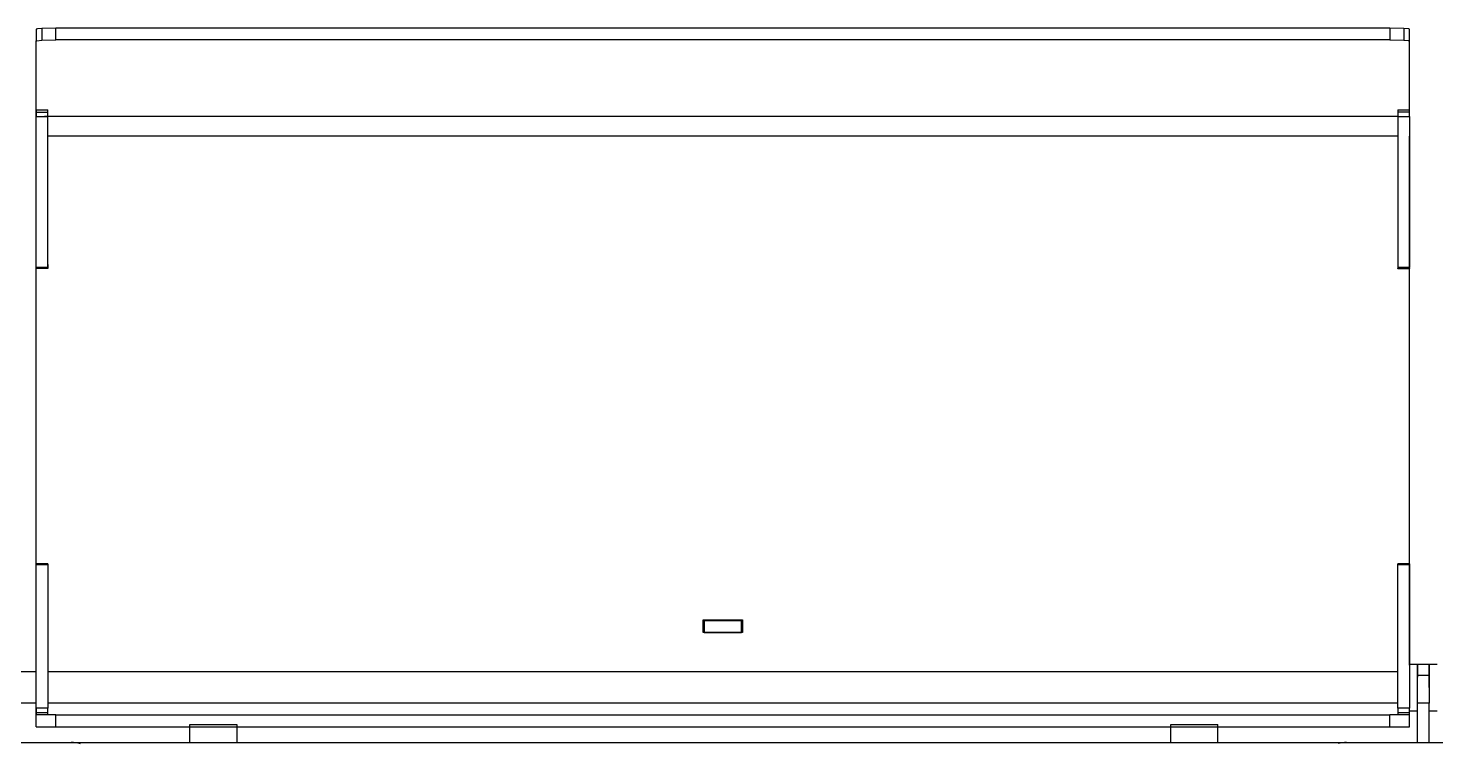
# Model space of a CAD drawing. Header units: millimetres. Extents: x 10366 to 18128, y 24546 to 29685.
# Drawn here: x 16968.2 to 17326.9, y 28453.6 to 28635.9 of the extents above; entities that cross this region are included whole.
import ezdxf

# ---------------------------------------------------------------- set-up
doc = ezdxf.new("R2010")
doc.units = ezdxf.units.MM
doc.header["$LTSCALE"] = 3
doc.layers.add('DomyÅ›lny', color=7, linetype='Continuous')

msp = doc.modelspace()

# ---------------------------------------------------------------- linework, layer by layer
at = {"layer": 'DomyÅ›lny'}
for p, q in [((16970.23, 28635.68), (16970.23, 28632.68)), ((16971.7, 28635.86), (16971.7, 28632.87)), ((16975.26, 28632.94), (16975.26, 28635.94)), ((17315.2, 28635.94), (16975.26, 28635.94)), ((17315.2, 28635.94), (17315.2, 28632.94)), ((17318.76, 28635.86), (17318.76, 28632.87)), ((17320.23, 28632.68), (17320.23, 28635.68)), ((16970.23, 28613.43), (16970.23, 28632.68)), ((17315.2, 28632.94), (16975.26, 28632.94)), ((17320.23, 28613.43), (17320.23, 28632.68)), ((16970.23, 28615.14), (16973.23, 28615.14)), ((16970.23, 28614.56), (16973.23, 28614.56)), ((16970.23, 28613.45), (16973.23, 28613.45)), ((16970.23, 28574.99), (16970.23, 28613.45)), ((17317.27, 28613.43), (16972.37, 28613.43)), ((16973.23, 28574.99), (16973.23, 28613.45)), ((17317.23, 28615.14), (17320.23, 28615.14)), ((17320.23, 28614.56), (17317.23, 28614.56)), ((17317.23, 28613.45), (17320.23, 28613.45)), ((17317.23, 28613.45), (17317.23, 28574.94)), ((17320.23, 28613.45), (17320.23, 28574.94)), ((16970.23, 28471.62), (16970.23, 28608.41)), ((17317.23, 28608.41), (16973.23, 28608.41)), ((17320.23, 28473.66), (17320.23, 28608.41)), ((16973.23, 28574.99), (16970.23, 28574.99)), ((16973.23, 28574.68), (16970.23, 28574.68)), ((17320.23, 28574.94), (17317.23, 28574.94)), ((17320.23, 28574.63), (17317.23, 28574.63)), ((16970.23, 28499.52), (16973.23, 28499.52)), ((16970.23, 28499.45), (16973.23, 28499.45)), ((16970.23, 28499.23), (16973.23, 28499.23)), ((16970.23, 28462.65), (16970.23, 28499.23)), ((16973.23, 28499.23), (16973.23, 28462.65)), ((17317.23, 28499.52), (17320.23, 28499.52)), ((17317.23, 28499.45), (17320.23, 28499.45)), ((17317.23, 28462.65), (17317.23, 28499.23)), ((17317.23, 28499.23), (17320.23, 28499.23)), ((17320.23, 28499.23), (17320.23, 28462.65)), ((17140.2, 28485.14), (17150.26, 28485.14)), ((17140.2, 28481.94), (17140.2, 28485.14)), ((17140.48, 28484.94), (17140.48, 28481.94)), ((17149.98, 28484.94), (17140.48, 28484.94)), ((17149.98, 28481.94), (17149.98, 28484.94)), ((17150.26, 28485.14), (17150.26, 28481.94)), ((17150.26, 28481.94), (17140.2, 28481.94)), ((17140.48, 28481.94), (17149.98, 28481.94)), ((17320.23, 28473.91), (17322.23, 28473.91)), ((17322.23, 28473.91), (17325.23, 28473.91)), ((17325.23, 28473.91), (17327.23, 28473.91)), ((16970.23, 28471.94), (16963.03, 28471.94)), ((17317.23, 28471.94), (16973.23, 28471.94)), ((17325.23, 28470.99), (17322.23, 28470.99)), ((16970.23, 28463.94), (16963.03, 28463.94)), ((16970.23, 28460.94), (16970.23, 28464.47)), ((17317.23, 28463.94), (16973.23, 28463.94)), ((17322.23, 28453.91), (17322.23, 28463.91)), ((17325.23, 28463.91), (17322.23, 28463.91)), ((17325.23, 28453.91), (17325.23, 28463.91)), ((16973.23, 28462.65), (16970.23, 28462.65)), ((16970.23, 28461.56), (16973.23, 28461.56)), ((16970.23, 28457.94), (16970.23, 28460.94)), ((16975.23, 28460.94), (17315.23, 28460.94)), ((16975.23, 28457.94), (16975.23, 28460.94)), ((17315.23, 28457.94), (17315.23, 28460.94)), ((17320.23, 28462.65), (17317.23, 28462.65)), ((17317.23, 28461.56), (17320.23, 28461.56)), ((17322.23, 28461.91), (17320.23, 28461.91)), ((17320.23, 28457.94), (17320.23, 28460.94)), ((17327.23, 28461.91), (17325.23, 28461.91)), ((16975.23, 28457.94), (17315.23, 28457.94)), ((17009.39, 28453.94), (17009.39, 28458.54)), ((17021.39, 28458.54), (17021.39, 28453.94)), ((17259.39, 28453.94), (17259.39, 28458.54)), ((17271.39, 28453.94), (17271.39, 28458.54)), ((16966.13, 28453.94), (17677.13, 28453.94))]:
    msp.add_line(p, q, dxfattribs=at)
for points in [[(16971.7, 28635.86, 0), (16970.58, 28635.77, 0), (16970.31, 28635.72, 0), (16970.28, 28635.71, 0), (16970.25, 28635.7, 0), (16970.24, 28635.69, 0), (16970.24, 28635.69, 0), (16970.23, 28635.69, 0), (16970.23, 28635.69, 0), (16970.23, 28635.68, 0), (16970.23, 28635.68, 0), (16970.23, 28635.68, 0), (16970.23, 28635.68, 0), (16970.23, 28635.68, 0)], [(16975.26, 28635.94, 0), (16971.7, 28635.86, 0)], [(17318.76, 28635.86, 0), (17315.2, 28635.94, 0)], [(17320.23, 28635.68, 0), (17320.23, 28635.68, 0), (17320.23, 28635.68, 0), (17320.23, 28635.68, 0), (17320.23, 28635.68, 0), (17320.23, 28635.69, 0), (17320.23, 28635.69, 0), (17320.22, 28635.69, 0), (17320.22, 28635.69, 0), (17320.21, 28635.7, 0), (17320.2, 28635.71, 0), (17320.16, 28635.72, 0), (17320.06, 28635.75, 0), (17318.76, 28635.86, 0)], [(16970.23, 28632.68, 0), (16970.23, 28632.68, 0), (16970.23, 28632.68, 0), (16970.23, 28632.69, 0), (16970.23, 28632.69, 0), (16970.23, 28632.69, 0), (16970.23, 28632.69, 0), (16970.24, 28632.7, 0), (16970.24, 28632.7, 0), (16970.25, 28632.71, 0), (16970.26, 28632.71, 0), (16970.3, 28632.72, 0), (16970.4, 28632.75, 0), (16971.7, 28632.87, 0)], [(16971.7, 28632.87, 0), (16975.26, 28632.94, 0)], [(17315.2, 28632.94, 0), (17318.76, 28632.87, 0)], [(17318.76, 28632.87, 0), (17319.85, 28632.78, 0), (17320.13, 28632.73, 0), (17320.18, 28632.72, 0), (17320.21, 28632.71, 0), (17320.22, 28632.7, 0), (17320.22, 28632.7, 0), (17320.22, 28632.69, 0), (17320.23, 28632.69, 0), (17320.23, 28632.69, 0), (17320.23, 28632.69, 0), (17320.23, 28632.68, 0), (17320.23, 28632.68, 0), (17320.23, 28632.68, 0)], [(16970.23, 28615.14, 0), (16970.23, 28615.14, 0), (16970.23, 28615.14, 0), (16970.23, 28615.14, 0), (16970.23, 28615.14, 0), (16970.23, 28615.14, 0), (16970.23, 28615.14, 0), (16970.23, 28615.14, 0), (16970.23, 28615.14, 0), (16970.23, 28615.14, 0), (16970.23, 28615.14, 0), (16970.23, 28615.14, 0), (16970.23, 28615.14, 0), (16970.23, 28615.14, 0), (16970.23, 28615.14, 0), (16970.23, 28615.14, 0), (16970.23, 28615.14, 0), (16970.23, 28615.14, 0), (16970.23, 28615.14, 0), (16970.23, 28615.14, 0), (16970.23, 28615.14, 0), (16970.23, 28615.14, 0), (16970.23, 28615.14, 0), (16970.23, 28615.13, 0), (16970.23, 28615.12, 0), (16970.23, 28615.06, 0), (16970.23, 28614.56, 0)], [(16970.23, 28614.56, 0), (16970.23, 28613.45, 0)], [(16973.23, 28614.56, 0), (16973.23, 28614.99, 0), (16973.23, 28615.11, 0), (16973.23, 28615.13, 0), (16973.23, 28615.14, 0), (16973.23, 28615.14, 0), (16973.23, 28615.14, 0), (16973.23, 28615.14, 0), (16973.23, 28615.14, 0), (16973.23, 28615.14, 0), (16973.23, 28615.14, 0), (16973.23, 28615.14, 0), (16973.23, 28615.14, 0), (16973.23, 28615.14, 0), (16973.23, 28615.14, 0), (16973.23, 28615.14, 0), (16973.23, 28615.14, 0), (16973.23, 28615.14, 0), (16973.23, 28615.14, 0), (16973.23, 28615.14, 0), (16973.23, 28615.14, 0)], [(16973.23, 28613.45, 0), (16973.23, 28614.56, 0)], [(17317.23, 28615.14, 0), (17317.23, 28615.14, 0), (17317.23, 28615.14, 0), (17317.23, 28615.14, 0), (17317.23, 28615.14, 0), (17317.23, 28615.14, 0), (17317.23, 28615.14, 0), (17317.23, 28615.14, 0), (17317.23, 28615.14, 0), (17317.23, 28615.14, 0), (17317.23, 28615.14, 0), (17317.23, 28615.14, 0), (17317.23, 28615.14, 0), (17317.23, 28615.14, 0), (17317.23, 28615.14, 0), (17317.23, 28615.14, 0), (17317.23, 28615.14, 0), (17317.23, 28615.14, 0), (17317.23, 28615.14, 0), (17317.23, 28615.14, 0), (17317.23, 28615.14, 0), (17317.23, 28615.14, 0), (17317.23, 28615.14, 0), (17317.23, 28615.14, 0), (17317.23, 28615.12, 0), (17317.23, 28615.07, 0), (17317.23, 28614.56, 0)], [(17317.23, 28614.56, 0), (17317.23, 28613.45, 0)], [(17320.23, 28614.56, 0), (17320.23, 28615, 0), (17320.23, 28615.11, 0), (17320.23, 28615.14, 0), (17320.23, 28615.14, 0), (17320.23, 28615.14, 0), (17320.23, 28615.14, 0), (17320.23, 28615.14, 0), (17320.23, 28615.14, 0), (17320.23, 28615.14, 0), (17320.23, 28615.14, 0), (17320.23, 28615.14, 0), (17320.23, 28615.14, 0), (17320.23, 28615.14, 0), (17320.23, 28615.14, 0), (17320.23, 28615.14, 0), (17320.23, 28615.14, 0), (17320.23, 28615.14, 0), (17320.23, 28615.14, 0), (17320.23, 28615.14, 0)], [(17320.23, 28613.45, 0), (17320.23, 28614.56, 0)], [(16970.23, 28574.75, 0), (16970.23, 28575.11, 0), (16970.23, 28575.68, 0)], [(16970.23, 28574.99, 0), (16970.23, 28574.7, 0), (16970.23, 28574.68, 0), (16970.23, 28574.68, 0), (16970.23, 28574.68, 0), (16970.23, 28574.68, 0), (16970.23, 28574.68, 0), (16970.23, 28574.68, 0), (16970.23, 28574.68, 0), (16970.23, 28574.68, 0), (16970.23, 28574.68, 0), (16970.23, 28574.68, 0), (16970.23, 28574.68, 0), (16970.23, 28574.68, 0), (16970.23, 28574.68, 0), (16970.23, 28574.68, 0), (16970.23, 28574.68, 0), (16970.23, 28574.68, 0), (16970.23, 28574.68, 0), (16970.23, 28574.68, 0), (16970.23, 28574.68, 0), (16970.23, 28574.68, 0), (16970.23, 28574.68, 0), (16970.23, 28574.68, 0), (16970.23, 28574.69, 0), (16970.23, 28574.75, 0)], [(16973.23, 28575.68, 0), (16973.23, 28574.75, 0)], [(16973.23, 28574.75, 0), (16973.23, 28574.68, 0), (16973.23, 28574.68, 0), (16973.23, 28574.68, 0), (16973.23, 28574.68, 0), (16973.23, 28574.68, 0), (16973.23, 28574.68, 0), (16973.23, 28574.68, 0), (16973.23, 28574.68, 0), (16973.23, 28574.68, 0), (16973.23, 28574.68, 0), (16973.23, 28574.68, 0), (16973.23, 28574.68, 0), (16973.23, 28574.68, 0), (16973.23, 28574.68, 0), (16973.23, 28574.68, 0), (16973.23, 28574.68, 0), (16973.23, 28574.68, 0), (16973.23, 28574.68, 0), (16973.23, 28574.68, 0), (16973.23, 28574.68, 0), (16973.23, 28574.72, 0), (16973.23, 28574.99, 0)], [(17317.23, 28574.94, 0), (17317.23, 28574.65, 0), (17317.23, 28574.63, 0), (17317.23, 28574.63, 0), (17317.23, 28574.63, 0), (17317.23, 28574.63, 0), (17317.23, 28574.63, 0), (17317.23, 28574.63, 0), (17317.23, 28574.63, 0), (17317.23, 28574.63, 0), (17317.23, 28574.63, 0), (17317.23, 28574.63, 0), (17317.23, 28574.63, 0), (17317.23, 28574.63, 0), (17317.23, 28574.63, 0), (17317.23, 28574.63, 0), (17317.23, 28574.63, 0), (17317.23, 28574.63, 0), (17317.23, 28574.63, 0), (17317.23, 28574.63, 0), (17317.23, 28574.63, 0), (17317.23, 28574.63, 0), (17317.23, 28574.64, 0), (17317.23, 28574.65, 0), (17317.23, 28574.7, 0)], [(17320.23, 28574.7, 0), (17320.23, 28574.64, 0), (17320.23, 28574.63, 0), (17320.23, 28574.63, 0), (17320.23, 28574.63, 0), (17320.23, 28574.63, 0), (17320.23, 28574.63, 0), (17320.23, 28574.63, 0), (17320.23, 28574.63, 0), (17320.23, 28574.63, 0), (17320.23, 28574.63, 0), (17320.23, 28574.63, 0), (17320.23, 28574.63, 0), (17320.23, 28574.63, 0), (17320.23, 28574.63, 0), (17320.23, 28574.63, 0), (17320.23, 28574.63, 0), (17320.23, 28574.63, 0), (17320.23, 28574.63, 0), (17320.23, 28574.63, 0), (17320.23, 28574.63, 0), (17320.23, 28574.64, 0), (17320.23, 28574.68, 0), (17320.23, 28574.94, 0)], [(16970.23, 28498.52, 0), (16970.23, 28499.45, 0)], [(16973.23, 28499.45, 0), (16973.23, 28499.08, 0), (16973.23, 28498.52, 0)], [(17317.23, 28498.52, 0), (17317.23, 28499.45, 0)], [(17320.23, 28499.45, 0), (17320.23, 28499.08, 0), (17320.23, 28498.52, 0)], [(17322.23, 28467.91, 0), (17322.23, 28473.91, 0)], [(17322.23, 28470.99, 0), (17322.23, 28473.26, 0), (17322.23, 28473.78, 0), (17322.23, 28473.89, 0), (17322.23, 28473.91, 0), (17322.23, 28473.91, 0), (17322.23, 28473.91, 0), (17322.23, 28473.91, 0), (17322.23, 28473.91, 0), (17322.23, 28473.91, 0), (17322.23, 28473.91, 0), (17322.23, 28473.91, 0), (17322.23, 28473.91, 0), (17322.23, 28473.91, 0), (17322.23, 28473.91, 0), (17322.23, 28473.91, 0), (17322.23, 28473.91, 0), (17322.23, 28473.91, 0), (17322.23, 28473.91, 0), (17322.23, 28473.91, 0), (17322.23, 28473.91, 0), (17322.23, 28473.91, 0), (17322.23, 28473.91, 0), (17322.23, 28473.91, 0), (17322.23, 28473.91, 0), (17322.23, 28473.91, 0), (17322.23, 28473.9, 0), (17322.23, 28473.84, 0), (17322.23, 28473.6, 0), (17322.23, 28472.6, 0), (17322.23, 28470.6, 0)], [(17325.23, 28473.91, 0), (17325.23, 28473.91, 0), (17325.23, 28473.91, 0), (17325.23, 28473.91, 0), (17325.23, 28473.91, 0), (17325.23, 28473.91, 0), (17325.23, 28473.91, 0), (17325.23, 28473.91, 0), (17325.23, 28473.91, 0), (17325.23, 28473.91, 0), (17325.23, 28473.91, 0), (17325.23, 28473.91, 0), (17325.23, 28473.91, 0), (17325.23, 28473.9, 0), (17325.23, 28473.84, 0), (17325.23, 28473.62, 0), (17325.23, 28472.68, 0), (17325.23, 28470.99, 0)], [(17322.23, 28463.91, 0), (17322.23, 28470.99, 0)], [(17325.23, 28470.99, 0), (17325.23, 28463.91, 0)], [(16970.23, 28462.65, 0), (16970.23, 28461.56, 0)], [(16970.23, 28461.56, 0), (16970.23, 28460.94, 0)], [(16975.23, 28460.94, 0), (16970.23, 28460.94, 0)], [(16973.23, 28461.56, 0), (16973.23, 28462.65, 0)], [(16973.23, 28460.94, 0), (16973.23, 28460.94, 0), (16973.23, 28460.94, 0), (16973.23, 28460.94, 0), (16973.23, 28460.94, 0), (16973.23, 28460.94, 0), (16973.23, 28460.94, 0), (16973.23, 28460.94, 0), (16973.23, 28460.94, 0), (16973.23, 28460.94, 0), (16973.23, 28460.94, 0), (16973.23, 28460.94, 0), (16973.23, 28460.94, 0), (16973.23, 28460.94, 0), (16973.23, 28460.96, 0), (16973.23, 28461.01, 0), (16973.23, 28461.56, 0)], [(17320.23, 28460.94, 0), (17320.23, 28460.94, 0), (17320.23, 28460.94, 0), (17320.23, 28460.94, 0), (17320.23, 28460.94, 0), (17320.23, 28460.94, 0), (17320.23, 28460.94, 0), (17320.23, 28460.94, 0), (17320.23, 28460.94, 0), (17320.23, 28460.94, 0), (17320.23, 28460.94, 0), (17320.23, 28460.94, 0), (17320.23, 28460.94, 0), (17320.22, 28460.94, 0), (17320.19, 28460.94, 0), (17320.08, 28460.94, 0), (17319.61, 28460.94, 0), (17315.23, 28460.94, 0)], [(17317.23, 28462.65, 0), (17317.23, 28461.56, 0)], [(17317.23, 28461.56, 0), (17317.23, 28460.94, 0)], [(17320.23, 28461.56, 0), (17320.23, 28462.65, 0)], [(17320.23, 28460.94, 0), (17320.23, 28460.94, 0), (17320.23, 28460.94, 0), (17320.23, 28460.94, 0), (17320.23, 28460.94, 0), (17320.23, 28460.94, 0), (17320.23, 28460.94, 0), (17320.23, 28460.94, 0), (17320.23, 28460.94, 0), (17320.23, 28460.94, 0), (17320.23, 28460.94, 0), (17320.23, 28460.94, 0), (17320.23, 28460.94, 0), (17320.23, 28460.94, 0), (17320.23, 28460.96, 0), (17320.23, 28461.01, 0), (17320.23, 28461.56, 0)], [(16970.23, 28457.94, 0), (16970.23, 28457.94, 0), (16970.23, 28457.94, 0), (16970.23, 28457.94, 0), (16970.23, 28457.94, 0), (16970.23, 28457.94, 0), (16970.23, 28457.94, 0), (16970.23, 28457.94, 0), (16970.23, 28457.94, 0), (16970.23, 28457.94, 0), (16970.23, 28457.94, 0), (16970.23, 28457.94, 0), (16970.24, 28457.94, 0), (16970.26, 28457.94, 0), (16970.38, 28457.94, 0), (16970.85, 28457.94, 0), (16975.23, 28457.94, 0)], [(17009.39, 28458.54, 0), (17009.39, 28458.54, 0), (17009.39, 28458.54, 0), (17009.39, 28458.54, 0), (17009.39, 28458.54, 0), (17009.39, 28458.54, 0), (17009.39, 28458.54, 0), (17009.39, 28458.54, 0), (17009.39, 28458.54, 0), (17009.39, 28458.54, 0), (17009.39, 28458.54, 0), (17009.39, 28458.54, 0), (17009.39, 28458.54, 0), (17009.4, 28458.54, 0), (17009.43, 28458.54, 0), (17009.57, 28458.54, 0), (17010.13, 28458.54, 0), (17015.39, 28458.54, 0)], [(17015.39, 28458.54, 0), (17019.63, 28458.54, 0), (17020.97, 28458.54, 0), (17021.29, 28458.54, 0), (17021.37, 28458.54, 0), (17021.38, 28458.54, 0), (17021.39, 28458.54, 0), (17021.39, 28458.54, 0), (17021.39, 28458.54, 0), (17021.39, 28458.54, 0), (17021.39, 28458.54, 0), (17021.39, 28458.54, 0), (17021.39, 28458.54, 0), (17021.39, 28458.54, 0), (17021.39, 28458.54, 0), (17021.39, 28458.54, 0), (17021.39, 28458.54, 0), (17021.39, 28458.54, 0), (17021.39, 28458.54, 0)], [(17259.39, 28458.54, 0), (17259.39, 28458.54, 0), (17259.39, 28458.54, 0), (17259.39, 28458.54, 0), (17259.39, 28458.54, 0), (17259.39, 28458.54, 0), (17259.39, 28458.54, 0), (17259.39, 28458.54, 0), (17259.39, 28458.54, 0), (17259.39, 28458.54, 0), (17259.39, 28458.54, 0), (17259.39, 28458.54, 0), (17259.39, 28458.54, 0), (17259.4, 28458.54, 0), (17259.43, 28458.54, 0), (17259.57, 28458.54, 0), (17260.13, 28458.54, 0), (17265.39, 28458.54, 0)], [(17265.39, 28458.54, 0), (17269.63, 28458.54, 0), (17270.97, 28458.54, 0), (17271.29, 28458.54, 0), (17271.37, 28458.54, 0), (17271.38, 28458.54, 0), (17271.39, 28458.54, 0), (17271.39, 28458.54, 0), (17271.39, 28458.54, 0), (17271.39, 28458.54, 0), (17271.39, 28458.54, 0), (17271.39, 28458.54, 0), (17271.39, 28458.54, 0), (17271.39, 28458.54, 0), (17271.39, 28458.54, 0), (17271.39, 28458.54, 0), (17271.39, 28458.54, 0), (17271.39, 28458.54, 0), (17271.39, 28458.54, 0)], [(17315.23, 28457.94, 0), (17320.23, 28457.94, 0)]]:
    msp.add_polyline3d(points, dxfattribs=at)
msp.add_polyline3d([(17325.23, 28467.91, 0), (17325.23, 28473.91, 0)], close=True, dxfattribs=at)
for centre, start, end in [((16979.11, 28445.92), 72.6401, 90), ((17304.15, 28445.92), 90, 105.5996)]:
    msp.add_arc(centre, 8.02, start, end, dxfattribs=at)

doc.saveas('drawing.dxf')
